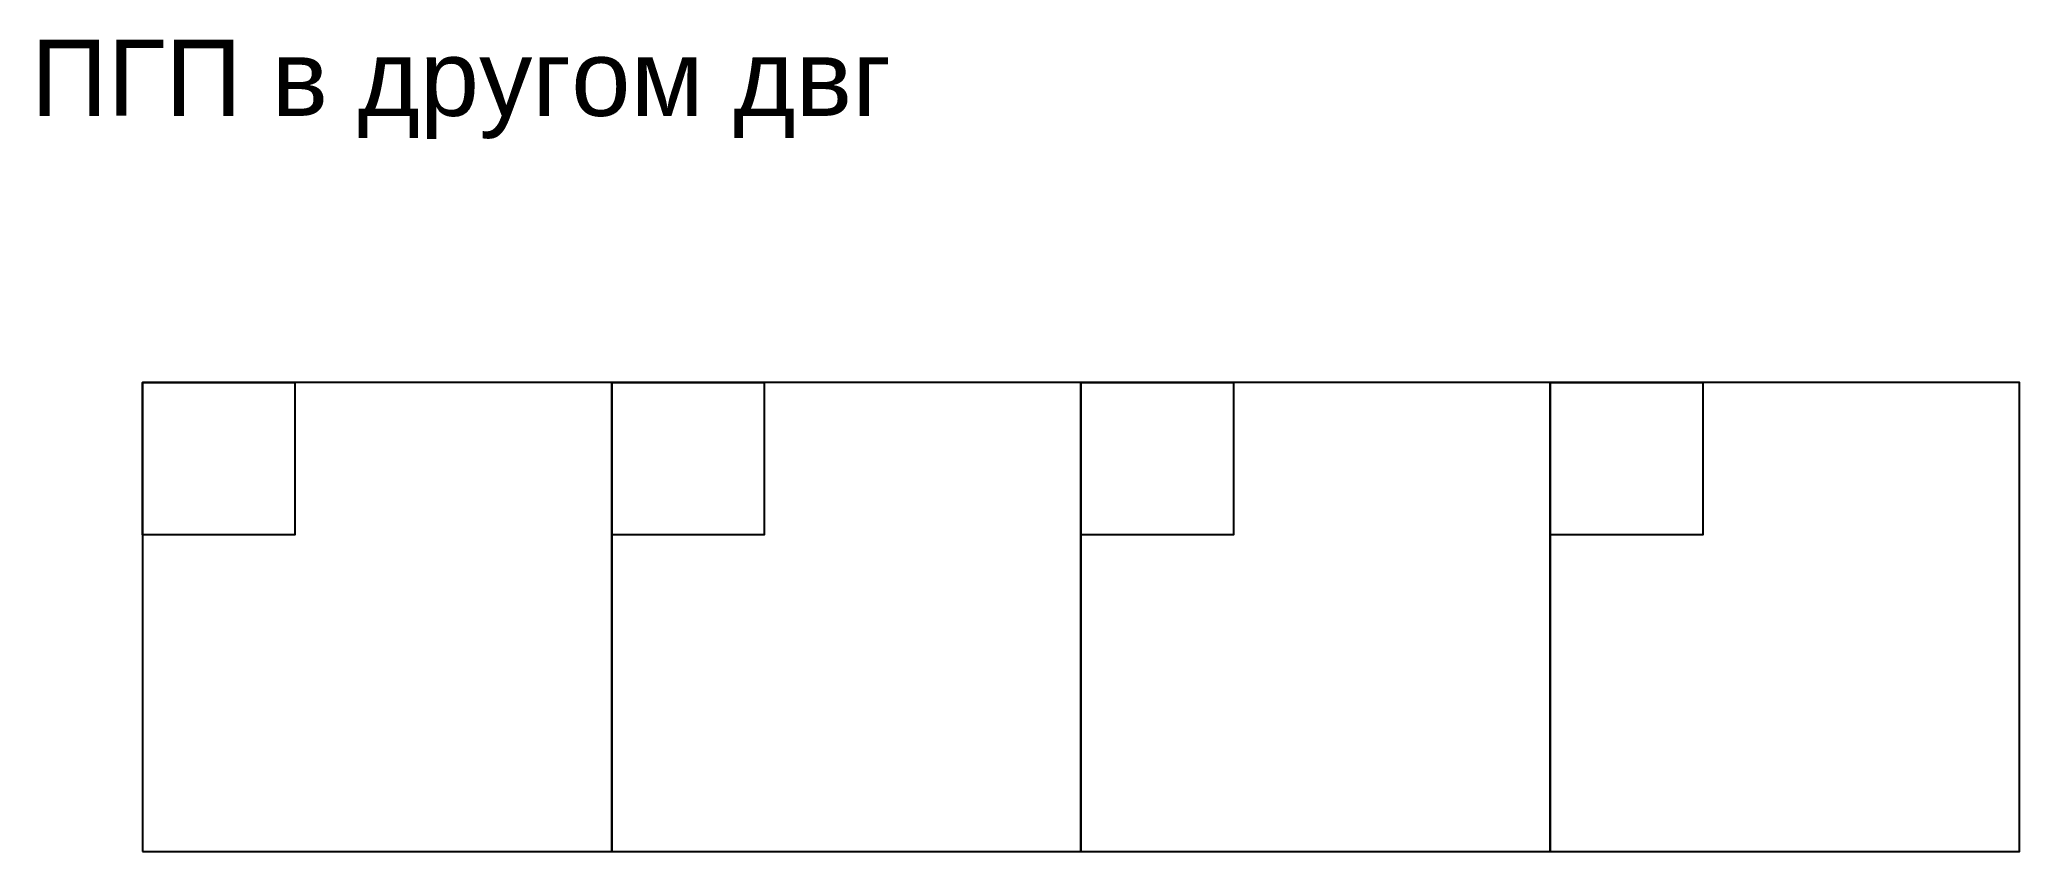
# Paper-space layout '6.5пгп4в' of a CAD drawing. Header units: millimetres. Extents: x -239 to 1617, y 0 to 762.
import ezdxf

# ---------------------------------------------------------------- set-up
doc = ezdxf.new("R2010")
doc.units = ezdxf.units.MM
doc.styles.get("Standard").update_dxf_attribs({"font": 'arial.ttf'})

# ---------------------------------------------------------------- blocks, each defined once
blk = doc.blocks.new('*U2184')
at = {"color": 4}
blk.add_lwpolyline([(-220, -220), (220, -220), (220, 220), (-220, 220)], close=True, dxfattribs=at)
at = {"color": 3}
blk.add_lwpolyline([(-220, 220), (-77, 220), (-77, 77), (-220, 77)], close=True, dxfattribs=at)
blk = doc.blocks.new('*U2185')
at = {"color": 0, "linetype": 'ByBlock', "lineweight": -2, "transparency": 16777216}
for p in [(0, 0), (440, 0), (880, 0), (1320, 0)]:
    blk.add_blockref('*U2184', p, dxfattribs=at)

psp = doc.layouts.new('6.5пгп4в')

# ---------------------------------------------------------------- block references
psp.add_blockref('*U2185', (77, 220))

# ---------------------------------------------------------------- texts
at = {"ltscale": 0.5, "insert": (-247.5, 761.6), "char_height": 71.526, "attachment_point": 1}
psp.add_mtext_dynamic_manual_height_columns('ПГП в другом двг ', width=2428.304, gutter_width=357.6, heights=[0], dxfattribs=at)

doc.saveas('drawing.dxf')
